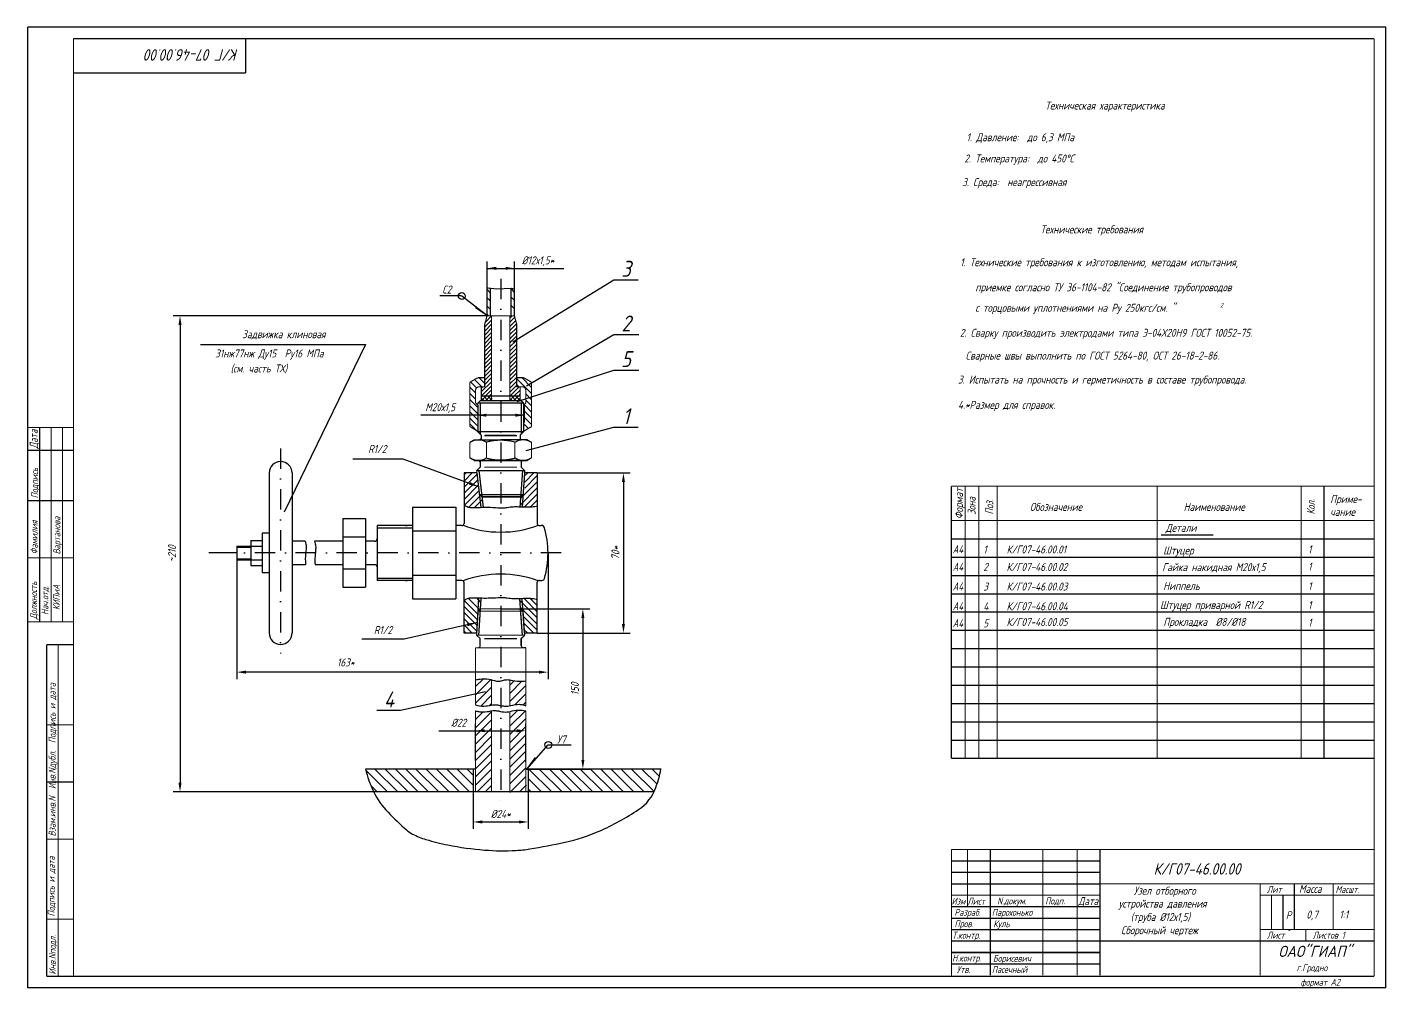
# Model space of a CAD drawing. Extents: x 124 to 1395, y 291 to 895.
# Drawn here: x 124 to 718, y 292 to 712 of the extents above; entities that cross this region are included whole.
import ezdxf
from ezdxf.enums import TextEntityAlignment as Align

# ---------------------------------------------------------------- set-up
doc = ezdxf.new("R2010")
doc.units = 0
doc.header["$LTSCALE"] = 0.7
doc.header["$MEASUREMENT"] = 0
doc.linetypes.add('DASHDOT', pattern=[25.4, 12.7, -6.35, 0, -6.35])
doc.layers.get('0').update_dxf_attribs({"linetype": 'CONTINUOUS'})
doc.layers.get('DEFPOINTS').update_dxf_attribs({"linetype": 'CONTINUOUS'})
doc.styles.add('ROMANC', font='romanc', dxfattribs={"width": 0.8, "oblique": 15, "height": 3.5})
doc.dimstyles.get("Standard").update_dxf_attribs({"dimtxt": 0.18, "dimasz": 0.18, "dimexe": 0.18, "dimexo": 0.0625, "dimgap": 0.09, "dimtad": 0, "dimtih": 1, "dimtoh": 1, "dimdec": 4, "dimzin": 0, "dimdsep": 46, "dimtxsty": 'Standard', "dimcen": 0.09, "dimadec": 0, "dimazin": 0, "dimtfac": 1, "dimtdec": 4, "dimtofl": 0, "dimtmove": 0, "dimatfit": 3, "dimfxl": 0, "dimtolj": 1, "dimtzin": 0, "dimarcsym": 0})

# ---------------------------------------------------------------- blocks, each defined once
blk = doc.blocks.new('*D4')
at = {"color": 0, "linetype": 'ByBlock', "transparency": 16777216}
for p, q in [((347.21, 517.34), (387.89, 517.34)), ((384.89, 513.34), (384.89, 451.34)), ((347.21, 447.34), (387.89, 447.34))]:
    blk.add_line(p, q, dxfattribs=at)
for points in [[(384.22, 513.34), (385.55, 513.34), (384.89, 517.34)], [(384.22, 451.34), (385.55, 451.34), (384.89, 447.34)]]:
    blk.add_solid(points, dxfattribs=at)
at = {"layer": 'DEFPOINTS', "color": 0, "linetype": 'ByBlock', "transparency": 16777216}
for p in [(347.21, 517.34), (347.21, 447.34), (384.89, 447.34)]:
    blk.add_point(p, dxfattribs=at)
at = {"color": 0, "linetype": 'ByBlock', "transparency": 16777216, "style": 'ROMANC', "oblique": 15, "width": 0.8}
blk.add_text('70*', height=3.5, rotation=90, dxfattribs=at).set_placement((381.39, 482.34), align=Align.MIDDLE_CENTER)
blk = doc.blocks.new('*D3')
at = {"color": 0, "linetype": 'ByBlock', "transparency": 16777216}
for p, q in [((319.21, 377.87), (319.21, 361.72)), ((343.21, 377.87), (343.21, 361.72)), ((323.21, 364.72), (339.21, 364.72))]:
    blk.add_line(p, q, dxfattribs=at)
for points in [[(323.21, 365.39), (323.21, 364.05), (319.21, 364.72)], [(339.21, 365.39), (339.21, 364.05), (343.21, 364.72)]]:
    blk.add_solid(points, dxfattribs=at)
at = {"layer": 'DEFPOINTS', "color": 0, "linetype": 'ByBlock', "transparency": 16777216}
for p in [(319.21, 377.87), (343.21, 377.87), (343.21, 364.72)]:
    blk.add_point(p, dxfattribs=at)
at = {"color": 0, "linetype": 'ByBlock', "transparency": 16777216, "style": 'ROMANC', "oblique": 15, "width": 0.8}
blk.add_text('%%C24*', height=3.5, dxfattribs=at).set_placement((331.21, 368.22), align=Align.MIDDLE_CENTER)
blk = doc.blocks.new('*X0')
at = {"color": 0}
for p, q in [((659.41, 734.85), (661.46, 736.89)), ((659.41, 736.65), (659.66, 736.89)), ((661.53, 735.79), (660.44, 736.89)), ((661.53, 734), (659.41, 736.12)), ((659.41, 733.05), (661.53, 735.17)), ((661.35, 732.39), (659.41, 734.32)), ((659.55, 732.39), (659.41, 732.52)), ((660.55, 732.39), (661.53, 733.38))]:
    blk.add_line(p, q, dxfattribs=at)

msp = doc.modelspace()

# ---------------------------------------------------------------- linework, layer by layer
for p, q in [((718.3434, 712.2126), (124.3434, 712.2126)), ((124.3434, 292.2126), (124.3434, 712.2126)), ((718.3434, 292.2126), (718.3434, 712.2126)), ((336.571, 574.6), (380.757, 601.744)), ((380.757, 601.744), (391.26, 601.744)), ((314.01095, 594.7096), (304.54995, 594.7096)), ((325.06022, 586.2511), (314.19999, 594.66518)), ((325.215, 585.992), (325.215, 597.76348)), ((326.715, 585.992), (326.715, 598.12203)), ((335.715, 585.992), (335.715, 598.08382)), ((337.215, 585.992), (337.215, 597.66483)), ((342.54, 555.37), (380.748, 577.802)), ((380.757, 577.857), (391.622, 577.857)), ((199.97464, 573.527), (272, 573.527)), ((272, 573.527), (236.448, 500.131)), ((338.382, 548.541), (380.757, 562.294)), ((380.757, 562.294), (391.622, 562.294)), ((321.226, 547.874), (322.226, 548.874)), ((322.215, 547.874), (322.215, 534.308)), ((322.215, 546.808), (322.215, 535.308)), ((322.215, 546.797), (322.215, 534.308)), ((340.237, 548.874), (322.226, 548.874)), ((340.237, 548.874), (322.226, 548.874)), ((340.237, 548.874), (322.226, 548.874)), ((340.237, 548.874), (322.226, 548.874)), ((340.237, 548.874), (322.226, 548.874)), ((340.237, 548.808), (322.226, 548.808)), ((340.237, 548.808), (322.226, 548.808)), ((340.237, 548.808), (322.226, 548.808)), ((340.237, 548.808), (322.226, 548.808)), ((340.237, 548.808), (322.226, 548.808)), ((340.237, 548.808), (322.226, 548.808)), ((340.237, 548.808), (322.226, 548.808)), ((340.215, 547.874), (340.215, 535.308)), ((340.215, 546.808), (340.215, 534.308)), ((341.237, 547.874), (340.237, 548.874)), ((321.215, 545.808), (321.215, 535.308)), ((341.215, 545.808), (341.215, 535.308)), ((322.715, 533.808), (321.215, 535.308)), ((341.215, 535.308), (321.223, 535.308)), ((339.715, 533.808), (341.215, 535.308)), ((342.366, 527.187), (380.757, 537.321)), ((380.757, 537.321), (391.26, 537.321)), ((319.62208, 531.808), (331.215, 531.808)), ((321.43034, 531.808), (321.715, 531.808)), ((322.215, 534.308), (322.25809, 534.308)), ((322.715, 533.808), (322.715, 531.808)), ((337.84411, 533.633), (324.3808, 533.633)), ((342.80792, 531.808), (331.215, 531.808)), ((339.715, 533.808), (339.715, 531.808)), ((340.215, 534.308), (340.17191, 534.308)), ((340.215, 534.308), (340.17191, 534.308)), ((288.484, 523.381), (266.58495, 523.381)), ((321.48408, 511.28864), (288.484, 523.381)), ((229.927, 517.325), (229.927, 447.355)), ((239.927, 517.325), (239.927, 447.355)), ((315.215, 517.34), (315.215, 495.27578)), ((331.215, 522.808), (319.62208, 522.808)), ((319.62208, 522.808), (321.43034, 522.808)), ((322.215, 519.808), (320.692, 518.285)), ((320.8106, 517.34995), (322.49659, 502.17602)), ((321.69758, 518.42246), (323.50243, 502.17885)), ((321.69758, 518.42246), (322.96755, 506.9928)), ((322.215, 522.808), (322.215, 519.808)), ((331.215, 522.808), (342.80792, 522.808)), ((340.72451, 518.37831), (339.5975, 502.38022)), ((340.215, 519.808), (340.162, 519.808)), ((340.215, 522.808), (340.215, 519.808)), ((340.215, 519.808), (341.738, 518.285)), ((341.65401, 517.34243), (340.59783, 502.34973)), ((347.215, 517.34), (347.215, 495.04438)), ((321.86323, 507.87625), (322.96755, 506.9928)), ((339.80268, 506.808), (323.19854, 506.808)), ((340.98418, 507.83399), (339.80268, 506.808)), ((292.573, 502.34), (311.573, 502.34)), ((292.573, 502.34), (292.573, 462.34)), ((311.573, 502.34), (311.573, 462.34)), ((262.141, 497.34), (262.141, 467.34)), ((272.141, 497.34), (272.141, 467.34)), ((292.573, 494.34), (277.141, 494.34)), ((277.141, 494.34), (277.141, 470.34)), ((277.141, 493.33078), (292.573, 493.33078)), ((289.535, 494.34), (290.235, 494.34)), ((314.215, 494.27578), (311.573, 494.27578)), ((348.174, 494.32778), (348.94, 494.32778)), ((221.927, 487.84), (226.927, 487.84)), ((221.927, 487.84), (221.927, 476.84)), ((229.927, 491.01), (226.927, 491.01)), ((226.927, 491.01), (226.927, 473.67)), ((245.65799, 487.47), (239.927, 487.47)), ((262.141, 487.47), (249.71359, 487.47)), ((276.141, 487.47), (272.141, 487.47)), ((292.573, 492.05), (311.573, 492.05)), ((528.32299, 488.53206), (713.22299, 488.53206)), ((620.115, 490.298), (642.885, 490.298)), ((215.787, 485.34), (226.927, 485.34)), ((215.787, 485.34), (215.787, 479.34)), ((215.787, 484.84), (221.927, 484.84)), ((215.787, 479.84), (221.927, 479.84)), ((215.787, 479.34), (226.927, 479.34)), ((221.927, 476.84), (226.927, 476.84)), ((245.86457, 477.21), (239.927, 477.21)), ((262.141, 477.21), (250.01378, 477.21)), ((276.141, 477.21), (272.141, 477.21)), ((528.32299, 480.53206), (713.22299, 480.53206)), ((229.927, 473.67), (226.927, 473.67)), ((277.141, 471.34922), (292.573, 471.34922)), ((292.573, 470.34), (277.141, 470.34)), ((289.535, 470.34), (290.235, 470.34)), ((292.573, 472.63), (311.573, 472.63)), ((314.215, 470.28522), (311.573, 470.28522)), ((347.215, 447.34), (347.215, 469.62062)), ((348.174, 470.33722), (348.94, 470.33722)), ((528.32299, 472.53206), (713.22299, 472.53206)), ((315.215, 447.34), (315.215, 469.28522)), ((528.32299, 464.53206), (713.22299, 464.53206)), ((292.573, 462.34), (311.573, 462.34)), ((320.7609, 447.3372), (321.71139, 462.57489)), ((320.7609, 447.3372), (321.71139, 462.57489)), ((321.35433, 456.85071), (322.41465, 457.78651)), ((321.69527, 446.25393), (322.70734, 462.47876)), ((321.6987, 446.30882), (322.41465, 457.78651)), ((321.6987, 446.30882), (322.41465, 457.78651)), ((321.82122, 448.273), (322.70734, 462.47876)), ((340.72539, 446.26698), (339.62378, 462.25593)), ((340.58634, 448.2852), (339.62378, 462.25593)), ((340.99752, 456.86576), (339.84236, 457.872)), ((340.72161, 446.32185), (339.93115, 457.79466)), ((341.65271, 447.3563), (340.61963, 462.3506)), ((341.65271, 447.3563), (340.61963, 462.3506)), ((321.04581, 451.9046), (289.056, 444.659)), ((528.32299, 456.53206), (713.22299, 456.53206)), ((322.215, 444.872), (320.692, 446.395)), ((340.215, 444.872), (341.738, 446.395)), ((528.32299, 448.53206), (713.22299, 448.53206)), ((289.056, 444.659), (270.49274, 444.659)), ((322.215, 441.872), (322.215, 444.872)), ((322.215, 442.872), (322.215, 444.66489)), ((340.215, 444.872), (340.162, 444.872)), ((340.215, 441.872), (340.215, 444.872)), ((342.215, 440.872), (341.215, 440.872)), ((528.32299, 440.53206), (713.22299, 440.53206)), ((528.32299, 432.53206), (713.22299, 432.53206)), ((528.32299, 424.53206), (713.22299, 424.53206)), ((324.549, 421.548), (287.318, 413.523)), ((528.32299, 416.53206), (713.22299, 416.53206)), ((287.318, 413.523), (277.098, 413.523)), ((528.32299, 408.53206), (713.22299, 408.53206)), ((342.61137, 387.872), (352.01857, 398.41124)), ((351.973, 398.435), (362.036, 398.435)), ((528.32299, 400.53206), (713.22299, 400.53206)), ((320.215, 387.872), (272.02896, 387.872)), ((401.353, 387.872), (342.215, 387.872)), ((327.215, 377.872), (275.69108, 377.872)), ((398.26782, 377.872), (320.215, 377.872)), ((528.3434, 347.7126), (593.3434, 347.7126)), ((528.3434, 342.7126), (593.3434, 342.7126)), ((528.3434, 337.7126), (593.3434, 337.7126)), ((528.3434, 322.7126), (593.3434, 322.7126)), ((528.3434, 317.7126), (593.3434, 317.7126)), ((675.769, 317.574), (676.555, 317.574)), ((528.3434, 312.7126), (713.3434, 312.7126)), ((528.3434, 307.7126), (593.3434, 307.7126)), ((593.3434, 307.7126), (528.3434, 307.7126)), ((528.3434, 307.7126), (593.3434, 307.7126)), ((528.3434, 302.7126), (593.3434, 302.7126)), ((718.3434, 292.2126), (124.3434, 292.2126)), ((718.3434, 292.2126), (718.3434, 292.2126))]:
    msp.add_line(p, q)
at = {"color": 0, "linetype": 'ByBlock'}
for p, q in [((325.215, 597.76348), (325.215, 609.776)), ((325.215, 606.776), (338.215, 606.776)), ((337.215, 597.347), (337.215, 609.776)), ((338.215, 606.776), (346.215, 606.776)), ((346.215, 606.776), (358.8012, 606.776)), ((325.215, 585.992), (187.947, 585.992)), ((190.947, 581.992), (190.947, 381.872)), ((321.215, 546.98), (321.215, 539.562)), ((341.46758, 547.19858), (341.46758, 539.562)), ((313.215, 542.562), (296.31051, 542.562)), ((321.215, 542.562), (313.215, 542.562)), ((341.46758, 542.562), (321.215, 542.562)), ((215.787, 482.34), (203.559, 482.34)), ((215.787, 482.34), (215.787, 427.222)), ((351.897, 482.34), (351.897, 427.222)), ((331.215, 457.872), (370.144, 457.872)), ((367.144, 453.872), (367.144, 391.872)), ((347.897, 430.222), (219.787, 430.222)), ((304.215, 404.604), (338.215, 404.604)), ((320.215, 391.57615), (320.215, 407.604)), ((342.215, 390.872), (342.215, 407.604)), ((342.215, 387.872), (370.144, 387.872)), ((322.215, 377.872), (187.947, 377.872))]:
    msp.add_line(p, q, dxfattribs=at)
at = {"linetype": 'DASHDOT'}
for p, q in [((331.215, 602.207), (331.215, 372.182)), ((234.927, 528.041), (234.927, 438.42)), ((357.678, 482.34), (208.471, 482.34))]:
    msp.add_line(p, q, dxfattribs=at)
at = {"color": 0}
for p, q in [((326.715, 595.97365), (325.215, 597.47365)), ((337.215, 596.24995), (335.715, 597.74995)), ((326.715, 592.38155), (325.215, 593.88155)), ((326.715, 588.78944), (325.215, 590.28944)), ((337.215, 592.65785), (335.715, 594.15785)), ((337.215, 589.06575), (335.715, 590.56575)), ((324.215, 582.96253), (327.215, 585.96253)), ((324.215, 581.16648), (327.215, 584.16648)), ((324.215, 579.37043), (327.215, 582.37043)), ((325.12956, 585.67314), (325.44842, 585.992)), ((325.92034, 585.992), (325.215, 586.69734)), ((335.215, 584.98227), (336.22473, 585.992)), ((335.215, 583.18622), (337.38528, 585.3565)), ((335.215, 581.39017), (337.76483, 583.94)), ((335.215, 579.59412), (338.215, 582.59412)), ((324.215, 577.57438), (327.215, 580.57438)), ((324.215, 575.77833), (327.215, 578.77833)), ((324.215, 573.98227), (327.215, 576.98227)), ((335.215, 577.79807), (338.215, 580.79807)), ((335.215, 576.00202), (338.215, 579.00202)), ((335.215, 574.20597), (338.215, 577.20597)), ((324.215, 572.18622), (327.215, 575.18622)), ((324.215, 570.39017), (327.215, 573.39017)), ((324.215, 568.59412), (327.215, 571.59412)), ((335.215, 572.40992), (338.215, 575.40992)), ((335.215, 570.61386), (338.215, 573.61386)), ((335.215, 568.81781), (338.215, 571.81781)), ((324.215, 566.79807), (327.215, 569.79807)), ((324.215, 565.00202), (327.215, 568.00202)), ((324.215, 563.20597), (327.215, 566.20597)), ((335.215, 567.02176), (338.215, 570.02176)), ((335.215, 565.22571), (338.215, 568.22571)), ((335.215, 563.42966), (338.215, 566.42966)), ((335.215, 561.63361), (338.215, 564.63361)), ((321.59192, 558.992), (324.215, 556.36892)), ((324.215, 561.40992), (327.215, 564.40992)), ((324.215, 559.61386), (327.215, 562.61386)), ((324.215, 557.81781), (327.215, 560.81781)), ((324.215, 556.02176), (327.215, 559.02176)), ((335.215, 559.83756), (338.215, 562.83756)), ((335.215, 558.04151), (338.215, 561.04151)), ((335.215, 556.24545), (338.215, 559.24545)), ((340.45046, 558.992), (344.715, 554.72746)), ((317.715, 554.78669), (320.215, 552.28669)), ((318.04203, 557.15374), (320.67803, 554.51774)), ((319.75001, 558.13984), (322.89784, 554.992)), ((322.715, 552.72571), (327.215, 557.22571)), ((322.715, 554.52176), (323.18524, 554.992)), ((322.77734, 550.992), (327.215, 555.42966)), ((324.57339, 550.992), (327.215, 553.63361)), ((335.215, 554.4494), (338.215, 557.4494)), ((335.215, 552.65335), (338.215, 555.65335)), ((335.3497, 550.992), (339.3497, 554.992)), ((337.14575, 550.992), (339.715, 553.56125)), ((338.215, 558.53338), (344.715, 552.03338)), ((338.215, 555.83931), (339.06231, 554.992)), ((317.715, 552.09261), (320.215, 549.59261)), ((317.715, 549.39854), (321.215, 545.89854)), ((326.36944, 550.992), (327.215, 551.83756)), ((338.9418, 550.992), (339.715, 551.7652)), ((341.46758, 547.19858), (344.715, 543.95115)), ((342.215, 551.83931), (344.715, 549.33931)), ((342.215, 549.14523), (344.715, 546.64523)), ((317.715, 546.70446), (321.215, 543.20446)), ((317.715, 544.01038), (321.215, 540.51038)), ((317.715, 541.31631), (321.215, 537.81631)), ((341.215, 544.75707), (344.715, 541.25707)), ((341.215, 542.063), (344.715, 538.563)), ((317.715, 538.83331), (321.215, 535.33331)), ((341.215, 539.36892), (341.43405, 539.14988)), ((341.215, 538.984), (343.38573, 536.81327)), ((315.215, 516.48889), (316.06611, 517.34)), ((315.215, 513.79481), (318.76019, 517.34)), ((341.56323, 516.05374), (342.9427, 517.25164)), ((341.715, 513.35405), (345.70095, 517.34)), ((315.215, 511.10074), (320.87596, 516.7617)), ((315.215, 508.40666), (321.14537, 514.33703)), ((315.215, 505.71258), (321.41477, 511.91236)), ((339.86034, 506.11123), (347.215, 513.46589)), ((341.715, 510.65997), (347.215, 516.15997)), ((315.26322, 503.06673), (321.68418, 509.48769)), ((317.11278, 502.22221), (322.85913, 507.96856)), ((319.63852, 502.05387), (323.12854, 505.54389)), ((339.65617, 503.21298), (347.215, 510.77182)), ((341.453, 502.31573), (347.215, 508.07774)), ((344.15037, 502.31903), (347.215, 505.38366)), ((315.215, 458.96742), (321.11814, 453.06427)), ((315.26322, 461.61327), (321.27633, 455.60017)), ((317.11278, 462.45779), (322.07969, 457.49088)), ((320.63817, 462.66069), (322.58135, 460.45896)), ((339.67976, 461.44343), (347.215, 453.90818)), ((339.87911, 458.55), (347.215, 451.21411)), ((341.453, 462.36427), (347.215, 456.60226)), ((344.15037, 462.36097), (347.215, 459.29634)), ((315.215, 456.27334), (320.715, 450.77334)), ((315.215, 453.57926), (320.715, 448.07926)), ((341.15501, 454.58002), (347.215, 448.52003)), ((341.35436, 451.68659), (345.70095, 447.34)), ((315.215, 450.88519), (318.76019, 447.34)), ((315.215, 448.19111), (316.06611, 447.34)), ((341.56391, 448.64512), (342.94153, 447.4451)), ((320.215, 423.90507), (323.64611, 427.33618)), ((320.215, 420.31297), (326.87264, 426.97061)), ((320.215, 416.72087), (327.215, 423.72087)), ((335.215, 424.53666), (337.18206, 426.50372)), ((335.215, 420.94456), (340.51636, 426.24592)), ((335.215, 417.35246), (342.215, 424.35246)), ((322.50659, 415.42036), (327.215, 420.12877)), ((326.33388, 415.65554), (327.215, 416.53666)), ((337.47613, 416.02148), (342.215, 420.76036)), ((340.99721, 415.95046), (342.215, 417.16825)), ((320.215, 413.12877), (320.34403, 413.2578)), ((320.215, 405.94456), (327.215, 412.94456)), ((320.215, 409.53666), (323.49894, 412.8206)), ((335.215, 410.16825), (338.64282, 413.59608)), ((335.215, 406.57615), (342.00347, 413.36462)), ((320.215, 402.35246), (327.215, 409.35246)), ((320.215, 398.76036), (327.215, 405.76036)), ((335.215, 402.98405), (342.215, 409.98405)), ((335.215, 399.39195), (342.215, 406.39195)), ((320.215, 395.16825), (327.215, 402.16825)), ((320.215, 391.57615), (327.215, 398.57615)), ((335.215, 395.79984), (342.215, 402.79984)), ((335.215, 392.20774), (342.215, 399.20774)), ((320.215, 387.98405), (327.215, 394.98405)), ((335.215, 388.61564), (342.215, 395.61564)), ((281.69514, 377.872), (272.14925, 387.41789)), ((286.18527, 377.872), (276.18527, 387.872)), ((290.6754, 377.872), (280.6754, 387.872)), ((295.16553, 377.872), (285.16553, 387.872)), ((299.65566, 377.872), (289.65566, 387.872)), ((304.14578, 377.872), (294.14578, 387.872)), ((308.63591, 377.872), (298.63591, 387.872)), ((313.12604, 377.872), (303.12604, 387.872)), ((317.61617, 377.872), (307.61617, 387.872)), ((319.215, 380.7633), (312.1063, 387.872)), ((319.215, 385.25342), (316.59642, 387.872)), ((320.215, 384.39195), (327.215, 391.39195)), ((320.215, 380.79984), (327.215, 387.79984)), ((335.215, 385.02354), (342.215, 392.02354)), ((335.215, 381.43143), (342.215, 388.43143)), ((353.53719, 377.872), (343.53719, 387.872)), ((358.02732, 377.872), (348.02732, 387.872)), ((362.51745, 377.872), (352.51745, 387.872)), ((367.00758, 377.872), (357.00758, 387.872)), ((371.4977, 377.872), (361.4977, 387.872)), ((375.98783, 377.872), (365.98783, 387.872)), ((380.47796, 377.872), (370.47796, 387.872)), ((384.96809, 377.872), (374.96809, 387.872)), ((389.45822, 377.872), (379.45822, 387.872)), ((393.94834, 377.872), (383.94834, 387.872)), ((398.32322, 377.98725), (388.43847, 387.872)), ((399.56949, 381.23111), (392.9286, 387.872)), ((400.58197, 384.70876), (397.41873, 387.872)), ((277.20502, 377.872), (274.46732, 380.60969)), ((320.87926, 377.872), (327.215, 384.20774)), ((324.47136, 377.872), (327.215, 380.61564)), ((335.215, 377.60343), (342.215, 384.60343)), ((339.36157, 377.872), (342.473, 380.98343)), ((349.04706, 377.872), (343.215, 383.70406)), ((344.55694, 377.872), (343.215, 379.21394))]:
    msp.add_line(p, q, dxfattribs=at)
at = {"linetype": 'Continuous'}
for p, q in [((341.237, 547.874), (321.215, 547.874)), ((320.715, 517.34), (315.215, 517.34)), ((319.62208, 522.808), (331.215, 522.808)), ((342.80792, 522.808), (331.215, 522.808)), ((347.215, 517.34), (341.715, 517.34)), ((340.95425, 507.808), (321.94854, 507.808)), ((340.95425, 507.808), (331.215, 507.808)), ((262.141, 497.34), (272.141, 497.34)), ((262.141, 489.34), (272.141, 489.34)), ((262.141, 475.34), (272.141, 475.34)), ((262.141, 467.34), (272.141, 467.34)), ((320.715, 447.34), (315.215, 447.34)), ((320.715, 447.34), (315.215, 447.34)), ((320.715, 447.34), (315.215, 447.34)), ((347.215, 447.34), (341.715, 447.34)), ((347.215, 447.34), (341.715, 447.34)), ((347.215, 447.34), (341.715, 447.34)), ((319.215, 387.872), (319.215, 377.872)), ((343.215, 387.872), (343.215, 377.872))]:
    msp.add_line(p, q, dxfattribs=at)
at = {"const_width": 0.5}
for points in [[(713.2404, 707.2126), (144.3434, 707.2126)], [(144.3434, 297.2126), (144.3434, 707.2126)], [(219.6534, 692.1606), (219.6534, 707.1606)], [(713.2404, 297.2126), (713.2404, 707.2126)], [(219.6534, 692.1606), (144.3434, 692.1606)], [(325.215, 585.992), (324.215, 582.25995)], [(324.215, 582.25995), (324.215, 554.874)], [(337.215, 585.992), (325.215, 585.992)], [(325.215, 585.992), (337.215, 585.992)], [(327.215, 585.992), (327.215, 548.874)], [(335.215, 585.992), (335.215, 548.874)], [(337.215, 585.992), (338.215, 582.25995)], [(338.215, 582.25995), (338.215, 554.874)], [(321.226, 558.992), (317.715, 556.96492)], [(324.215, 558.992), (321.226, 558.992)], [(341.215, 558.992), (338.215, 558.992)], [(341.215, 558.992), (344.715, 556.97127)], [(317.715, 556.96492), (317.715, 537.58073)], [(320.215, 553.392), (320.215, 548.36021)], [(324.215, 554.992), (321.815, 554.992)], [(322.715, 554.992), (322.715, 548.874)], [(324.215, 554.992), (322.715, 554.992)], [(340.615, 554.992), (338.215, 554.992)], [(339.715, 554.992), (338.215, 554.992)], [(339.715, 554.992), (339.715, 548.874)], [(342.215, 553.392), (342.215, 548.36021)], [(344.715, 556.97127), (344.715, 537.58073)], [(320.50789, 547.68711), (321.215, 546.98)], [(321.215, 547.896), (322.193, 548.874)], [(321.215, 547.874), (321.215, 535.308)], [(321.226, 547.874), (322.226, 548.874)], [(340.237, 548.874), (322.226, 548.874)], [(339.715, 550.992), (322.715, 550.992)], [(341.215, 547.896), (340.237, 548.874)], [(341.215, 547.874), (341.215, 535.308)], [(341.92211, 547.65311), (341.215, 546.946)], [(321.215, 545.83), (321.215, 535.308)], [(144.4634, 537.2126), (124.3434, 537.2126)], [(129.5634, 452.2126), (129.5634, 537.2126)], [(134.5634, 452.2126), (134.5634, 537.2126)], [(139.5634, 452.2126), (139.5634, 537.2126)], [(321.365, 535.4734), (317.715, 537.58073)], [(321.215, 535.308), (331.215, 535.308)], [(322.56855, 533.95445), (321.215, 535.308)], [(322.56855, 533.95445), (321.215, 535.308)], [(341.215, 535.308), (331.215, 535.308)], [(339.86145, 533.95445), (341.215, 535.308)], [(341.065, 535.4734), (344.715, 537.58073)], [(319.62208, 531.808), (317.715, 530.70695)], [(319.62208, 531.808), (317.715, 530.70695)], [(317.715, 530.70695), (317.715, 523.90905)], [(317.715, 530.70695), (317.715, 523.90905)], [(331.215, 531.808), (319.62208, 531.808)], [(319.62208, 531.808), (321.715, 531.808)], [(322.715, 533.60089), (322.715, 532.808)], [(322.715, 533.60089), (322.715, 532.808)], [(324.098, 533.633), (331.215, 533.633)], [(325.03034, 530.85744), (325.03034, 523.75856)], [(338.332, 533.633), (331.215, 533.633)], [(331.215, 531.808), (342.80792, 531.808)], [(337.39966, 530.85744), (337.39966, 523.75856)], [(339.715, 533.60089), (339.715, 532.808)], [(342.80792, 531.808), (344.715, 530.70695)], [(344.715, 530.70695), (344.715, 523.90905)], [(144.4634, 527.2126), (124.3434, 527.2126)], [(319.62208, 522.808), (317.715, 523.90905)], [(319.62208, 522.808), (317.715, 523.90905)], [(319.62208, 522.808), (331.215, 522.808)], [(321.43034, 522.808), (319.62208, 522.808)], [(342.80792, 522.808), (331.215, 522.808)], [(342.80792, 522.808), (344.715, 523.90905)], [(320.7037, 518.31203), (321.86323, 507.87625)], [(320.7037, 518.31203), (321.86323, 507.87625)], [(322.06855, 519.66155), (320.715, 518.308)], [(322.06855, 519.66155), (320.715, 518.308)], [(320.715, 518.308), (331.215, 518.308)], [(322.215, 521.808), (322.215, 520.01511)], [(322.215, 521.808), (322.215, 520.01511)], [(324.098, 519.808), (331.215, 519.808)], [(338.332, 519.808), (331.215, 519.808)], [(341.715, 518.308), (331.215, 518.308)], [(340.215, 521.808), (340.215, 520.01511)], [(340.36145, 519.66155), (341.715, 518.308)], [(341.72204, 518.30803), (340.98418, 507.83399)], [(528.27299, 511.53206), (713.22299, 511.53206)], [(528.27299, 511.53206), (713.22299, 511.53206)], [(528.32299, 392.53206), (528.32299, 511.53206)], [(534.32299, 392.53206), (534.32299, 511.53206)], [(540.32299, 392.53206), (540.32299, 511.53206)], [(548.32299, 392.53206), (548.32299, 511.53206)], [(618.32299, 392.53206), (618.32299, 511.53206)], [(681.32299, 392.53206), (681.32299, 511.53206)], [(691.32299, 392.53206), (691.32299, 511.53206)], [(144.4634, 505.2126), (124.3434, 505.2126)], [(321.86323, 507.87625), (322.96755, 506.9928)], [(321.86323, 507.87625), (323.19854, 506.808)], [(321.94854, 507.808), (331.205, 507.808)], [(339.80268, 506.808), (323.19854, 506.808)], [(340.95425, 507.808), (331.225, 507.808)], [(340.98418, 507.83399), (339.80268, 506.808)], [(528.32299, 496.53206), (713.22299, 496.53206)], [(144.4634, 480.2126), (124.3434, 480.2126)], [(321.35433, 456.85071), (322.51151, 457.872)], [(321.35433, 456.85071), (322.41465, 457.78651)], [(339.84236, 457.872), (322.51151, 457.872)], [(340.99752, 456.86576), (339.84236, 457.872)], [(144.4634, 452.2126), (124.3434, 452.2126)], [(320.70064, 446.37108), (321.35433, 456.85071)], [(320.70064, 446.37108), (321.35433, 456.85071)], [(321.37846, 456.872), (331.205, 456.872)], [(340.99035, 456.872), (331.225, 456.872)], [(341.71925, 446.39059), (340.99752, 456.86576)], [(320.715, 446.372), (331.215, 446.372)], [(322.06855, 445.01845), (320.715, 446.372)], [(322.06855, 445.01845), (320.715, 446.372)], [(341.715, 446.372), (331.215, 446.372)], [(340.36145, 445.01845), (341.715, 446.372)], [(132.6234, 297.2126), (132.6234, 442.2126)], [(144.6234, 442.2126), (132.6234, 442.2126)], [(137.6234, 297.2126), (137.6234, 442.2126)], [(320.215, 440.872), (342.215, 440.872)], [(322.215, 441.872), (322.215, 444.66489)], [(324.098, 444.872), (331.215, 444.872)], [(338.332, 444.872), (331.215, 444.872)], [(340.215, 441.872), (340.215, 444.66489)], [(144.6234, 407.2126), (132.6234, 407.2126)], [(528.32299, 392.53206), (713.22299, 392.53206)], [(144.6234, 382.2126), (132.6234, 382.2126)], [(342.215, 377.872), (320.215, 377.872)], [(144.6234, 357.2126), (132.6234, 357.2126)], [(528.3434, 352.7126), (713.3434, 352.7126)], [(528.3434, 297.7126), (528.3434, 352.7126)], [(528.3434, 352.7126), (528.3434, 297.2126)], [(535.3434, 327.7126), (535.3434, 352.7126)], [(545.3434, 297.7126), (545.3434, 352.7126)], [(568.3434, 297.7126), (568.3434, 352.7126)], [(583.3434, 297.7126), (583.3434, 352.7126)], [(593.3434, 297.7126), (593.3434, 352.7126)], [(528.3434, 332.7126), (593.3434, 332.7126)], [(528.3434, 332.7126), (593.3434, 332.7126)], [(593.3434, 337.7126), (713.3434, 337.7126)], [(663.3434, 297.7126), (663.3434, 337.7126)], [(663.3434, 332.7126), (713.3434, 332.7126)], [(663.3434, 332.7126), (713.3434, 332.7126)], [(668.3434, 317.7126), (668.3434, 332.7126)], [(673.3434, 317.7126), (673.3434, 332.7126)], [(678.3434, 317.7126), (678.3434, 337.7126)], [(695.3434, 317.7126), (695.3434, 337.7126)], [(528.3434, 327.7126), (593.3434, 327.7126)], [(528.3434, 327.7126), (593.3434, 327.7126)], [(144.6234, 322.2126), (132.6234, 322.2126)], [(663.3434, 317.7126), (713.3434, 317.7126)], [(663.3434, 317.7126), (713.3434, 317.7126)], [(683.3434, 312.7126), (683.3434, 317.7126)], [(593.3434, 312.7126), (713.3434, 312.7126)], [(663.3434, 312.7126), (713.3434, 312.7126)], [(713.2404, 297.2126), (132.6234, 297.2126)]]:
    msp.add_lwpolyline(points, dxfattribs=at)
for points in [[(325.215, 598.09627), (325.719, 598.264), (329.332, 597.749), (335.871, 598.092), (337.215, 597.66483)], [(325.06022, 586.2511), (320.11226, 589.46477)], [(342.87017, 388.16195), (346.4199, 392.87464)]]:
    msp.add_lwpolyline(points)
for points in [[(321.815, 554.992, 0.414213562), (320.215, 553.392, 0.414213562)], [(342.215, 553.392, 0.414213562), (340.615, 554.992, 0.414213562)], [(320.215, 548.36021, 0.198912367), (320.50789, 547.65311, 0.198912367)], [(341.92211, 547.65311, 0.198912367), (342.215, 548.36021, 0.198912367)], [(317.715, 530.56124, -0.337741949), (325.03034, 530.64919, -0.337741949)], [(321.715, 531.808, 0.414213562), (322.715, 532.808, 0.414213562)], [(322.715, 532.808, -0.414213562), (321.715, 531.808, -0.414213562)], [(322.715, 533.60089, 0.198912367), (322.56855, 533.95445, 0.198912367)], [(322.56855, 533.95445, -0.198912367), (322.715, 533.60089, -0.198912367)], [(325.03034, 530.85744, -0.065251106), (331.215, 531.668, -0.065251106)], [(337.39966, 530.85744, 0.065251106), (331.215, 531.668, 0.065251106)], [(344.715, 530.56124, 0.337741949), (337.39966, 530.64919, 0.337741949)], [(339.86145, 533.95445, 0.198912367), (339.715, 533.60089, 0.198912367)], [(339.715, 532.808, 0.414213562), (340.715, 531.808, 0.414213562)], [(325.03034, 523.96681, -0.337741949), (317.715, 524.05476, -0.337741949)], [(322.215, 521.808, 0.414213562), (321.215, 522.808, 0.414213562)], [(321.215, 522.808, -0.414213562), (322.215, 521.808, -0.414213562)], [(331.215, 522.948, -0.065251106), (325.03034, 523.75856, -0.065251106)], [(331.215, 522.948, 0.065251106), (337.39966, 523.75856, 0.065251106)], [(337.39966, 523.96681, 0.337741949), (344.715, 524.05476, 0.337741949)], [(341.215, 522.808, 0.414213562), (340.215, 521.808, 0.414213562)], [(322.06855, 519.66155, 0.198912367), (322.215, 520.01511, 0.198912367)], [(322.215, 520.01511, -0.198912367), (322.06855, 519.66155, -0.198912367)], [(340.215, 520.01511, 0.198912367), (340.36145, 519.66155, 0.198912367)], [(321.215, 440.872, 0.414213562), (322.215, 441.872, 0.414213562)], [(322.215, 444.66489, 0.198912367), (322.06855, 445.01845, 0.198912367)], [(322.06855, 445.01845, -0.198912367), (322.215, 444.66489, -0.198912367)], [(340.215, 444.66489, -0.198912367), (340.36145, 445.01845, -0.198912367)], [(340.215, 441.872, 0.414213562), (341.215, 440.872, 0.414213562)]]:
    msp.add_lwpolyline(points, format="xyb", dxfattribs=at)
at = {"linetype": 'Continuous', "const_width": 0.5}
for points in [[(321.215, 547.874), (331.205, 547.874)], [(341.215, 547.874), (331.225, 547.874)], [(320.215, 440.872), (320.215, 415.89701)], [(342.215, 440.872), (342.215, 415.57092)], [(327.215, 426.89118), (327.215, 415.82896)], [(335.215, 426.86214), (335.215, 415.53773)], [(320.215, 413.29127), (320.215, 377.872)], [(327.215, 413.31231), (327.215, 377.872)], [(335.215, 413.02976), (335.215, 377.872)], [(342.215, 413.32363), (342.215, 377.872)]]:
    msp.add_lwpolyline(points, dxfattribs=at)
for points in [[(347.215, 502.71338, -0.010157751), (344.97612, 502.39403, -0.030036469), (343.363, 502.295, -0.01379802), (339.01336, 502.40958, 0.026226018), (336.723, 502.413, 0.028310418), (334.02118, 502.12128, -0.037564622), (331.98, 501.939, -0.018985559), (329.97084, 501.98722, 0.008914502), (325.696, 502.176, 0.019358492), (322.30038, 502.13386, -0.016130036), (318.226, 502.057, -0.103314017), (316.54424, 502.43182, -0.018146955), (315.215, 503.09284)], [(245.65799, 487.47, -0.012444851), (245.8957, 486.71065, -0.081079433), (246.122, 484.78, -0.018121611), (245.9612, 482.80797, 0.016208247), (245.773, 480.604, 0.028847531), (245.7845, 478.25982, 0.006766993), (245.86457, 477.21)], [(249.71359, 487.47, -0.018235047), (250.0747, 486.36165, -0.081079433), (250.301, 484.431, -0.018121611), (250.1402, 482.45897, 0.016208247), (249.952, 480.255, 0.028847531), (249.9635, 477.91082, 0.004515778), (250.01378, 477.21)], [(347.215, 461.96662, 0.010157751), (344.97612, 462.28597, 0.030036469), (343.363, 462.385, 0.01379802), (339.01336, 462.27042, -0.026226018), (336.723, 462.267, -0.028310418), (334.02118, 462.55872, 0.037564622), (331.98, 462.741, 0.018985559), (329.97084, 462.69278, -0.008914502), (325.696, 462.504, -0.019358492), (322.30038, 462.54614, 0.016130036), (318.226, 462.623, 0.103314017), (316.54424, 462.24818, 0.018146955), (315.215, 461.58716)], [(320.215, 426.85271, -0.022521087), (322.16025, 427.22039, -0.063776655), (325.12, 427.263, -0.050993053), (328.49673, 426.52602, 0.092940615), (330.388, 426.276, 0.071284265), (332.02359, 426.60116, -0.070309295), (333.681, 426.934, -0.067198537), (335.64301, 426.78381, 0.035911271), (339.278, 426.276, 0.050801023), (342.215, 426.37738, 0.041455727)], [(320.215, 416.00173, 0.109096402), (323.835, 415.379, 0.041279808), (327.08617, 415.80236, -0.065856292), (329.14, 415.968, -0.049297761), (330.87742, 415.70619, 0.042807446), (332.873, 415.379, 0.086308768), (335.65106, 415.64438, -0.064151196), (339.357, 416.164, -0.069414533), (340.97385, 415.95684, -0.017712666), (342.215, 415.57092)], [(320.215, 413.29127, 0.016741925), (321.63003, 412.96977, 0.059295584), (323.638, 412.826, 0.041279808), (326.88917, 413.24936, -0.065856292), (328.943, 413.415, -0.049297761), (330.68042, 413.15319, 0.042807446), (332.676, 412.826, 0.086308768), (335.45406, 413.09138, -0.117076849), (342.215, 413.32363, -0.069414533)], [(272.02896, 387.872, 0.047025916), (275.57991, 378.10425, 0.081593268), (281.923, 368.941, 0.019039341), (289.96978, 361.2252, 0.06607135), (292.642, 359.419, 0.041049487), (298.53241, 357.06373, 0.026305563), (308.125, 354.658, 0.028340079), (324.13914, 352.45906, 0.033294913), (337.901, 352.277, 0.027935719), (343.92919, 352.93787, 0.010794914), (359.34, 355.848, 0.052485799), (374.25174, 360.67572, 0.041784466), (391.498, 370.131, 0.161383953), (399.06557, 379.76644, 0.039108969), (401.28775, 387.872)]]:
    msp.add_lwpolyline(points, format="xyb")
for centre in [(314.19999, 594.66518), (352.01857, 398.41124)]:
    msp.add_circle(centre, 1.5)
for centre, radius, start, end in [((321.43034, 528.808), 6.033, 231.98727348, 270), ((234.927, 517.325), 5, 0, 180), ((314.215, 495.27578), 1, 270, 0), ((331.215, 538.84598), 47.38801, 249.64160826, 290.35839174), ((348.174, 495.32778), 1, 196.4635952, 270), ((348.94, 491.32778), 3, 79.25464558, 90), ((349.31289, 493.29271), 1, 16.30090771, 79.25464558), ((311.487, 482.231), 40.41014, 344.02583477, 16.30090771), ((276.141, 488.47), 1, 270, 0), ((276.141, 476.21), 1, 0, 90), ((314.215, 469.28522), 1, 0, 90), ((331.215, 425.70402), 47.38801, 69.75562166, 110.34390669), ((348.174, 469.33722), 1, 90, 163.5364048), ((348.94, 473.33722), 3, 270, 282.57266785), ((349.37536, 471.38518), 1, 282.57266785, 344.02583477), ((234.927, 447.355), 5, 180, 0)]:
    msp.add_arc(centre, radius, start, end)
at = {"color": 0, "linetype": 'ByBlock'}
for points in [[(329.262, 607.44267), (329.262, 606.10933), (325.262, 606.776)], [(333.365, 607.44267), (333.365, 606.10933), (337.365, 606.776)], [(190.28033, 581.992), (191.61367, 581.992), (190.947, 585.992)], [(324.99058, 543.22867), (324.99058, 541.89533), (320.99058, 542.562)], [(337.604, 543.22867), (337.604, 541.89533), (341.604, 542.562)], [(366.47733, 453.872), (367.81067, 453.872), (367.144, 457.872)], [(219.787, 430.88867), (219.787, 429.55533), (215.787, 430.222)], [(347.897, 430.88867), (347.897, 429.55533), (351.897, 430.222)], [(324.215, 405.27067), (324.215, 403.93733), (320.215, 404.604)], [(338.215, 405.27067), (338.215, 403.93733), (342.215, 404.604)], [(366.47733, 391.872), (367.81067, 391.872), (367.144, 387.872)], [(190.28033, 381.872), (191.61367, 381.872), (190.947, 377.872)]]:
    msp.add_solid(points, dxfattribs=at)
for points in [[(317.84259, 513.36421), (317.38384, 512.11228), (321.369, 511.362)], [(316.48255, 451.55459), (316.77708, 450.2542), (320.531, 451.788)]]:
    msp.add_solid(points)
at = {"layer": 'DEFPOINTS', "color": 0, "linetype": 'ByBlock'}
for p in [(338.215, 606.776), (324.215, 597.76348), (338.215, 597.347), (324.215, 585.992), (324.215, 585.992), (321.215, 546.98), (322.193, 548.874), (322.193, 548.874), (322.215, 548.863), (326.41936, 548.874), (327.215, 548.07836), (331.215, 548.079), (331.215, 548.079), (340.237, 548.874), (340.237, 548.874), (341.46758, 547.19858), (321.215, 542.562), (322.06049, 531.808), (340.36951, 531.808), (315.215, 517.34), (322.06049, 522.808), (340.36951, 522.808), (322.85711, 507.98668), (322.96755, 506.9928), (322.96755, 506.9928), (339.91638, 506.90674), (339.91638, 506.90674), (339.98665, 507.90426), (206.559, 482.34), (215.787, 482.34), (215.787, 482.34), (351.897, 482.34), (322.41465, 457.78651), (322.41465, 457.78651), (331.215, 457.872), (339.93115, 457.79466), (339.93115, 457.79466), (322.35239, 456.78845), (339.99989, 456.79702), (315.215, 447.34), (315.215, 447.34), (215.787, 430.222), (342.215, 404.604), (320.215, 391.57615), (342.215, 390.872), (367.144, 387.872), (190.947, 377.872), (322.215, 377.872)]:
    msp.add_point(p, dxfattribs=at)

# ---------------------------------------------------------------- block references
at = {"rotation": 270}
for p in [(-409.403, 1210.407), (-397.175, 1210.407)]:
    msp.add_blockref('*X0', p, dxfattribs=at)

# ---------------------------------------------------------------- texts
at = {"style": 'ROMANC', "oblique": 15}
for s, height, rotation, width, p in [('К/Г 07-46.00.00', 5, 180, 0.8, (216.4834, 702.5886)), ('Подпись', 3, 90, 0.8, (128.8634, 506.2126)), ('Зона', 3.5, 90, 0.75, (538.91299, 499.04206)), ('Поз.', 3.5, 90, 0.75, (546.64299, 499.16206)), ('Кол.', 3.5, 90, 0.75, (687.28299, 499.16206)), ('Фамилия', 3, 90, 0.8, (128.6634, 481.7126)), ('Вартанова', 3, 90, 0.8, (138.5904, 481.7126)), ('Должность', 3, 90, 0.8, (128.4634, 453.3126)), ('Нач.отд.', 3, 90, 0.8, (133.3834, 455.2156)), ('КИПиА', 3, 90, 0.8, (138.3804, 457.3546)), ('Взам.инв.N  Инв.Nдубл.  Подпись и дата', 3, 90, 0.8, (136.5234, 358.4126)), ('Подпись и дата', 3, 90, 0.8, (136.1234, 323.4126)), ('Инв.Nподл.', 3, 90, 0.8, (136.6234, 298.0126))]:
    msp.add_text(s, height=height, rotation=rotation, dxfattribs=dict(at, width=width)).set_placement(p)
at = {"style": 'ROMANC', "oblique": 15, "width": 0.8}
for s, height, p in [('Техническая характеристика', 3.5, (569.356, 676.199)), ('1. Давление:  до 6,3 МПа', 3.5, (534.94728, 662.33832)), ('2. Температура:  до 450%%DС', 3.5, (533.99828, 653.05832)), ('3. Среда:  неагрессивная', 3.5, (533.04828, 642.74032)), ('Технические требования', 3.5, (567.263, 622.05)), ('1. Технические требования к изготовлению, методам испытания,', 3.5, (532.17228, 607.68832)), ('приемке согласно ТУ 36-1104-82 "Соединение трубопроводов', 3.5, (538.81428, 596.74232)), ('с торцовыми уплотнениями на Ру 250кгс/см. "', 3.5, (538.81428, 587.76132)), ('2', 2, (645.81599, 589.67804)), ('2. Сварку производить электродами типа Э-04Х20Н9 ГОСТ 10052-75.', 3.5, (532.011, 576.831)), ('  Сварные швы выполнить по ГОСТ 5264-80, ОСТ 26-18-2-86.', 3.5, (530.81, 566.874)), ('3. Испытать на прочность и герметичность в составе трубопровода.', 3.5, (531.19528, 556.39032)), ('4.*Размер для справок.', 3.5, (531.22428, 545.32432)), ('Приме-', 3.5, (694.01299, 504.16206)), ('Обозначение', 3.5, (562.67299, 500.71206)), ('Наименование', 3.5, (629.89299, 500.71206)), ('чание', 3.5, (694.01299, 498.53206)), ('Детали', 3.5, (622.042, 491.57)), ('1', 3.5, (542.30299, 482.10504)), ('К/Г07-46.00.01', 3.5, (552.45299, 482.10504)), ('Штуцер', 3.5, (620.965, 481.709)), ('1', 3.5, (684.33299, 482.18623)), ('2', 3.5, (542.30299, 474.48004)), ('К/Г07-46.00.02', 3.5, (552.45299, 474.48004)), ('Гайка накидная М20х1,5', 3.5, (620.551, 474.384)), ('1', 3.5, (684.33299, 474.66123)), ('Ниппель', 3.5, (620.965, 466.155)), ('1', 3.5, (684.33299, 466.10523)), ('3', 3.5, (542.30299, 465.90104)), ('К/Г07-46.00.03', 3.5, (552.45299, 465.90104)), ('4', 3.5, (542.30299, 457.28204)), ('К/Г07-46.00.04', 3.5, (552.45299, 457.28204)), ('Штуцер приварной R1/2', 3.5, (619.58, 457.837)), ('1', 3.5, (684.33299, 457.83623)), ('5', 3.5, (542.30299, 449.83304)), ('К/Г07-46.00.05', 3.5, (552.45299, 450.39404)), ('Прокладка  %%C8/%%C18', 3.5, (621.034, 450.453)), ('1', 3.5, (684.33299, 450.15323)), (' Узел отборного', 3.5, (606.1963, 332.9167)), ('Лит', 3, (666.3434, 333.7126)), ('Лит', 3, (666.3434, 333.7126)), ('Масса', 3.5, (680.3434, 333.7126)), ('Масшт.', 3, (696.3434, 333.7126)), ('Изм', 3, (528.3934, 328.5726)), ('Лист', 3, (535.3234, 328.5726)), ('N.докум.', 3, (548.3434, 328.7126)), ('Подп.', 3, (569.3434, 328.7126)), (' устройства давления', 3.5, (599.6093, 327.2817)), ('Разраб.', 3, (529.6734, 323.7126)), ('Пров.', 3, (529.6734, 318.7126)), ('Парохонько', 3, (546.0134, 323.7126)), ('Куль', 3, (546.6434, 318.7126)), (' (труба %%C12х1,5)', 3.5, (604.8793, 321.4427)), ('Р', 3.5, (674.5914, 322.1826)), ('0,7', 3.5, (683.6114, 322.4926)), ('1:1', 3.5, (698.0034, 322.4926)), ('Т.контр.', 3, (528.6734, 313.7126)), (' Сборочный чертеж', 3.5, (600.6763, 315.6257)), ('Лист', 3, (666.3434, 313.7126)), ('Листов 1', 3, (686.3434, 313.7126)), ('Н.контр.', 3, (528.6734, 303.7126)), ('Борисевич', 3, (546.5034, 303.6026)), ('Утв.', 3, (530.6734, 298.7126)), ('Пасечный', 3, (546.0434, 298.7126)), ('г.Гродно', 3, (679.3434, 299.4626)), ('формат А2', 3, (681.0534, 293.1426))]:
    msp.add_text(s, height=height, dxfattribs=at).set_placement(p)
at = {"color": 0, "linetype": 'ByBlock', "style": 'ROMANC', "oblique": 15, "width": 0.8}
for s, height, p in [('%%C12х1,5*', 3.5, (347.4981, 610.276)), ('3', 7, (386.014, 606.55)), ('С2', 3.5, (307.64205, 597.4966)), ('2', 7, (386.014, 582.663)), ('Задвижка клиновая', 3.5, (236.361, 577.965)), ('31нж77нж Ду15  Ру16 МПа', 3.5, (230.003, 569.551)), ('5', 7, (386.014, 567.1)), ('(см. часть ТХ)', 3.5, (225.43, 562.984)), ('М20х1,5', 3.5, (304.71276, 546.062)), ('1', 7, (386.014, 542.127)), ('R1/2', 3.5, (277.21376, 527.8)), ('R1/2', 3.5, (279.70676, 448.632)), ('163*', 3.5, (263.401, 434.451)), ('4', 7, (282.351, 418.285)), ('%%C22', 3.5, (312.813, 408.104)), ('У7', 3.5, (357.7601, 400.811)), ('К/Г07-46.00.00', 5, (635.7734, 344.2026))]:
    msp.add_text(s, height=height, dxfattribs=at).set_placement(p, align=Align.MIDDLE_CENTER)
at = {"style": 'ROMANC', "oblique": 15}
for s, rotation, width, p, p2 in [('Дата', 90.75565591, 0.538111, (128.7664, 527.9476), (128.6564, 536.2876)), ('Формат', 90, 0.613172, (533.3634, 497.11073), (533.3634, 510.70271))]:
    msp.add_text(s, height=3.5, rotation=rotation, dxfattribs=dict(at, width=width)).set_placement(p, p2, align=Align.FIT)
at = {"color": 0, "linetype": 'ByBlock', "style": 'ROMANC', "oblique": 15, "width": 0.8}
for s, p in [('~210', (187.447, 481.932)), ('150', (363.644, 422.872))]:
    msp.add_text(s, height=3.5, rotation=90, dxfattribs=at).set_placement(p, align=Align.MIDDLE_CENTER)
at = {"style": 'ROMANC', "oblique": 15}
for s, width, p, p2 in [('А4', 0.695385, (528.92299, 482.22504), (533.44299, 482.22504)), ('А4', 0.695385, (528.92299, 474.53204), (533.44299, 474.53204)), ('А4', 0.695385, (528.92299, 465.95304), (533.44299, 465.95304)), ('А4', 0.695385, (528.92299, 457.33404), (533.44299, 457.33404)), ('А4', 0.695385, (528.92299, 449.88504), (533.44299, 449.88504)), ('Дата', 0.557419, (583.8834, 328.3726), (592.5234, 328.3726))]:
    msp.add_text(s, height=3.5, dxfattribs=dict(at, width=width)).set_placement(p, p2, align=Align.FIT)
at = {"style": 'ROMANC', "oblique": 15, "width": 0.8}
msp.add_text('ОАО"ГИАП"', height=4.883721, dxfattribs=at).set_placement((671.3434, 305.7126), (703.3434, 305.7126), align=Align.ALIGNED)

# ---------------------------------------------------------------- dimensions: what is measured, and where the dimension line sits
dim = msp.add_linear_dim(base=(384.888, 447.34), p1=(347.215, 517.34), p2=(347.215, 447.34), angle=90, text='70*', dimstyle='Standard')
dim.commit()
dim.dimension.update_dxf_attribs({"geometry": '*D4', "text_midpoint": (381.388, 482.34)})
dim = msp.add_linear_dim(base=(343.215, 364.721), p1=(319.215, 377.872), p2=(343.215, 377.872), text='%%C24*', dimstyle='Standard')
dim.commit()
dim.dimension.update_dxf_attribs({"geometry": '*D3', "text_midpoint": (331.215, 368.221)})

doc.saveas('drawing.dxf')
